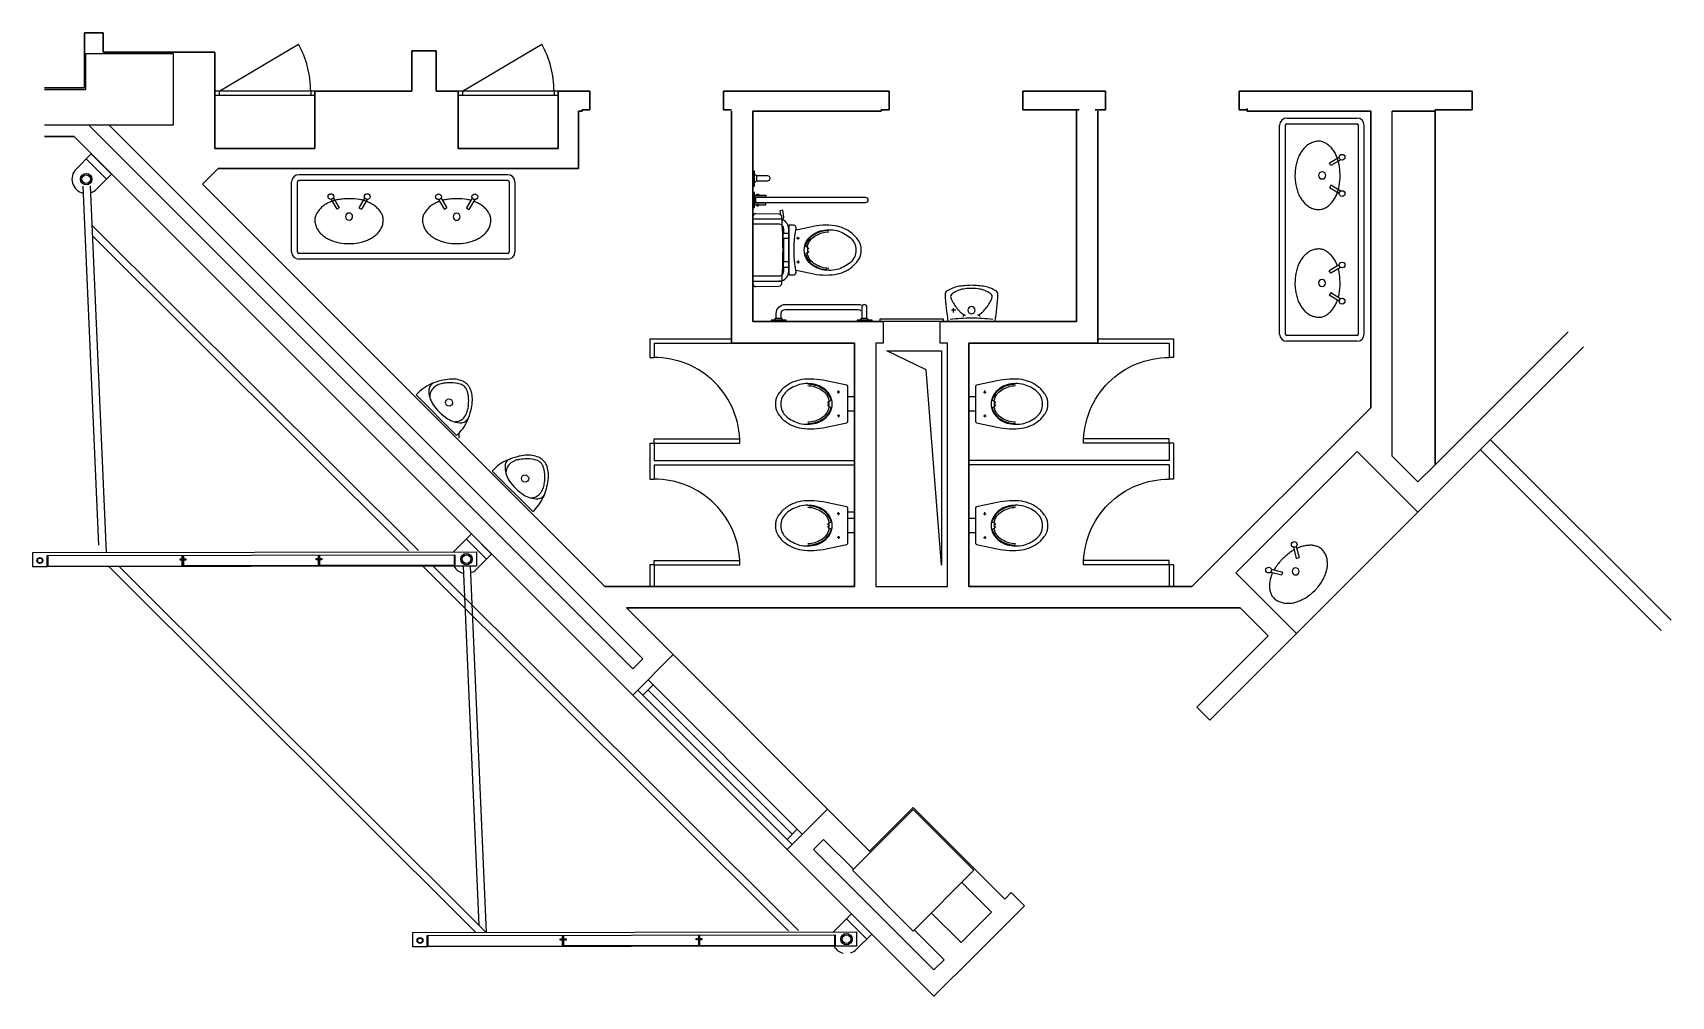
# Model space of a CAD drawing. Header units: feet. Extents: x 2.5 to 35.6, y 3.6 to 38.5.
# Drawn here: x 24.16 to 35.61, y 31.75 to 38.48 of the extents above; entities outside this region: 1.
import ezdxf

# ---------------------------------------------------------------- set-up
doc = ezdxf.new("R2010")
doc.units = ezdxf.units.FT
doc.header["$LTSCALE"] = 50
doc.header["$MEASUREMENT"] = 0
doc.linetypes.add('Default', pattern=[0])
doc.linetypes.add('Hidden', pattern=[0.375, 0.25, -0.125])
for name, color, linetype in [('1-1FIN', 15, 'Continuous'), ('1-2FIN', 7, 'Continuous'), ('1-CAIX', 52, 'Continuous'), ('1-Equipment', 92, 'Default'), ('1-ESTR', 92, 'Continuous'), ('1-FACH', 142, 'Continuous'), ('1-Objects', 7, 'Continuous'), ('1-Pillars', 30, 'Continuous')]:
    doc.layers.add(name, color=color, linetype=linetype)
doc.layers.add('1-Interior Walls', color=7, linetype='Continuous', lineweight=30)
doc.layers.add('1-Partitions', color=7, linetype='Continuous', lineweight=30)

# ---------------------------------------------------------------- blocks, each defined once
blk = doc.blocks.new('BRISE 1')
at = {"layer": '1-FACH'}
for p, q in [((-0.092, 0.1), (-2.651, 2.66)), ((-0.021, 0.1), (-2.58, 2.66)), ((2.092, 0.109), (-0.459, 2.66)), ((2.162, 0.109), (-0.388, 2.66)), ((-0.178, 2.659), (-0.073, 0.152)), ((-0.128, 2.661), (-0.021, 0.1)), ((2.496, 0.191), (2.638, 0.049)), ((-0.433, 0.08), (2.417, 0.08)), ((2.673, 0.084), (2.567, -0.022))]:
    blk.add_line(p, q, dxfattribs=at)
at = {"layer": '1-FACH', "color": 7}
for p, q in [((0.517, 0), (0.517, 0.08)), ((1.467, 0), (1.467, 0.08))]:
    blk.add_line(p, q, dxfattribs=at)
at = {"layer": '1-FACH'}
for points in [[(2.406, 0.1), (2.532, 0.226), (2.673, 0.084)], [(-0.433, 0), (-0.533, 0), (-0.533, 0.1), (2.567, 0.1), (2.567, 0), (2.417, 0)], [(0.512, 0.045), (0.497, 0.045), (0.497, 0.055), (0.512, 0.055)], [(0.522, 0.055), (0.537, 0.055), (0.537, 0.045), (0.522, 0.045)], [(1.462, 0.045), (1.447, 0.045), (1.447, 0.055), (1.462, 0.055)], [(1.472, 0.055), (1.487, 0.055), (1.487, 0.045), (1.472, 0.045)]]:
    blk.add_lwpolyline(points, dxfattribs=at)
at = {"layer": '1-FACH', "color": 7}
for points in [[(2.417, 0.08), (2.417, 0), (-0.433, 0), (-0.433, 0.08)], [(-0.428, 0.08), (-0.428, 0.005), (0.512, 0.005), (0.512, 0.08)], [(1.462, 0.08), (1.462, 0.005), (0.522, 0.005), (0.522, 0.08)], [(2.412, 0.08), (2.412, 0.005), (1.472, 0.005), (1.472, 0.08)]]:
    blk.add_lwpolyline(points, dxfattribs=at)
for centre, radius in [((-0.483, 0.044), 0.0206), ((-0.483, 0.044), 0.0166), ((2.496, 0.049), 0.04), ((2.496, 0.049), 0.03)]:
    blk.add_circle(centre, radius, dxfattribs=at)
at = {"layer": '1-FACH'}
for start, end in [(209.4143, 257.4896), (286.4455, 315)]:
    blk.add_arc((2.496, 0.049), 0.1, start, end, dxfattribs=at)

msp = doc.modelspace()

# ---------------------------------------------------------------- linework, layer by layer
at = {"layer": '1-1FIN', "linetype": 'Hidden'}
for p, q in [((25.464, 38.074), (26.018, 38.404)), ((27.164, 38.074), (27.718, 38.404))]:
    msp.add_line(p, q, dxfattribs=at)
at = {"layer": '1-1FIN'}
for p, q in [((26.134, 38.074), (25.434, 38.074)), ((26.134, 38.044), (25.434, 38.044)), ((25.464, 38.074), (25.464, 38.044)), ((26.104, 38.074), (26.104, 38.044)), ((27.834, 38.074), (27.134, 38.074)), ((27.834, 38.044), (27.134, 38.044)), ((27.164, 38.074), (27.164, 38.044)), ((27.804, 38.074), (27.804, 38.044)), ((33.66, 35.524), (33.66, 37.934)), ((24.555, 37.837), (28.354, 34.038)), ((24.696, 37.837), (28.425, 34.108)), ((33.66, 35.524), (33.84, 35.344)), ((33.84, 35.344), (33.96, 35.464)), ((28.354, 34.038), (28.425, 34.108)), ((29.687, 32.846), (29.617, 32.775)), ((30.458, 31.934), (29.617, 32.775)), ((29.687, 32.846), (29.896, 32.638)), ((30.009, 32.765), (30.016, 32.758)), ((30.861, 32.337), (30.653, 32.546)), ((30.44, 32.334), (30.649, 32.125)), ((30.649, 32.125), (30.861, 32.337)), ((30.32, 32.213), (30.529, 32.005)), ((30.529, 32.005), (30.458, 31.934))]:
    msp.add_line(p, q, dxfattribs=at)
msp.add_lwpolyline([(30.13, 36.259), (30.512, 36.259), (30.512, 34.762), (30.404, 36.128)], close=True, dxfattribs=at)
at = {"layer": '1-1FIN', "linetype": 'Hidden'}
for centre in [(25.427, 38.074), (27.127, 38.074)]:
    msp.add_arc(centre, 0.677, 359.9858, 29.1443, dxfattribs=at)
at = {"layer": '1-2FIN'}
for points in [[(30.553, 36.314), (30.503, 36.314), (30.503, 36.464), (30.103, 36.464), (30.103, 36.314), (30.053, 36.314), (30.053, 34.614), (30.553, 34.614), (30.553, 36.314)], [(30.083, 36.464), (30.083, 36.484), (30.523, 36.484), (30.523, 36.464)]]:
    msp.add_lwpolyline(points, dxfattribs=at)
at = {"layer": '1-CAIX'}
for p, q in [((28.39, 33.889), (29.468, 32.811)), ((28.425, 33.854), (28.496, 33.925)), ((28.461, 33.96), (29.539, 32.882)), ((28.461, 33.889), (29.468, 32.882)), ((29.504, 32.917), (29.433, 32.846))]:
    msp.add_line(p, q, dxfattribs=at)
at = {"layer": '1-Equipment'}
for p, q in [((32.874, 36.377), (32.874, 37.837)), ((32.914, 36.377), (32.914, 37.837)), ((32.924, 37.887), (33.414, 37.887)), ((32.924, 37.847), (33.414, 37.847)), ((33.424, 36.377), (33.424, 37.837)), ((33.464, 36.377), (33.464, 37.837)), ((33.29, 37.612), (33.222, 37.571)), ((33.232, 37.554), (33.222, 37.571)), ((33.301, 37.595), (33.232, 37.554)), ((25.971, 36.951), (25.971, 37.441)), ((26.011, 36.951), (26.011, 37.441)), ((27.481, 37.491), (26.021, 37.491)), ((27.481, 37.451), (26.021, 37.451)), ((27.491, 37.441), (27.491, 36.951)), ((27.531, 37.441), (27.531, 36.951)), ((29.205, 37.497), (29.218, 37.483)), ((29.218, 37.448), (29.205, 37.435)), ((26.263, 37.328), (26.304, 37.259)), ((26.481, 37.328), (26.44, 37.259)), ((27.015, 37.328), (27.056, 37.259)), ((27.233, 37.328), (27.193, 37.259)), ((29.982, 37.331), (29.211, 37.331)), ((29.211, 37.331), (29.211, 37.296)), ((33.232, 37.417), (33.222, 37.4)), ((33.29, 37.36), (33.222, 37.4)), ((33.301, 37.376), (33.232, 37.417)), ((26.246, 37.318), (26.286, 37.249)), ((26.304, 37.259), (26.286, 37.249)), ((26.44, 37.259), (26.458, 37.249)), ((26.498, 37.318), (26.458, 37.249)), ((26.998, 37.317), (27.039, 37.248)), ((27.056, 37.259), (27.039, 37.248)), ((27.193, 37.259), (27.21, 37.248)), ((27.25, 37.317), (27.21, 37.248)), ((29.211, 37.296), (29.982, 37.296)), ((29.409, 36.881), (29.409, 37.046)), ((29.499, 37.047), (29.519, 37.047)), ((29.509, 37.037), (29.509, 37.057)), ((27.481, 36.941), (26.021, 36.941)), ((27.481, 36.901), (26.021, 36.901)), ((29.499, 36.881), (29.519, 36.881)), ((29.509, 36.891), (29.509, 36.871)), ((33.29, 36.86), (33.221, 36.819)), ((33.231, 36.802), (33.221, 36.819)), ((33.3, 36.843), (33.231, 36.802)), ((29.194, 36.746), (29.344, 36.746)), ((33.231, 36.665), (33.221, 36.648)), ((33.29, 36.607), (33.221, 36.648)), ((33.3, 36.624), (33.231, 36.665)), ((30.611, 36.544), (30.581, 36.544)), ((30.596, 36.529), (30.596, 36.559)), ((29.942, 36.475), (29.955, 36.488)), ((29.99, 36.488), (30.003, 36.475)), ((30.576, 36.464), (30.576, 36.464)), ((30.876, 36.464), (30.876, 36.464)), ((28.473, 36.344), (28.473, 36.214)), ((28.473, 36.344), (29.044, 36.344)), ((28.503, 36.314), (28.503, 36.214)), ((28.503, 36.314), (29.044, 36.314)), ((31.604, 36.344), (32.133, 36.344)), ((31.604, 36.314), (32.103, 36.314)), ((32.103, 36.314), (32.103, 36.214)), ((32.133, 36.344), (32.133, 36.214)), ((33.414, 36.367), (32.924, 36.367)), ((33.414, 36.327), (32.924, 36.327)), ((28.473, 36.214), (28.503, 36.214)), ((32.133, 36.214), (32.103, 36.214)), ((29.802, 35.972), (29.782, 35.972)), ((29.792, 35.962), (29.792, 35.982)), ((30.804, 35.972), (30.824, 35.972)), ((30.814, 35.962), (30.814, 35.982)), ((29.802, 35.806), (29.782, 35.806)), ((29.792, 35.816), (29.792, 35.796)), ((30.804, 35.806), (30.824, 35.806)), ((30.814, 35.816), (30.814, 35.796)), ((27.142, 35.65), (27.142, 35.687)), ((28.473, 35.614), (28.473, 35.364)), ((28.473, 35.614), (28.503, 35.614)), ((28.503, 35.614), (28.503, 35.644)), ((28.503, 35.644), (29.103, 35.644)), ((28.503, 35.614), (28.503, 35.494)), ((28.503, 35.614), (29.103, 35.614)), ((29.103, 35.614), (29.103, 35.644)), ((32.103, 35.644), (31.503, 35.644)), ((31.503, 35.614), (31.503, 35.644)), ((32.103, 35.614), (31.503, 35.614)), ((32.103, 35.614), (32.103, 35.644)), ((32.133, 35.614), (32.103, 35.614)), ((32.103, 35.614), (32.103, 35.494)), ((32.133, 35.614), (32.133, 35.364)), ((28.503, 35.494), (29.903, 35.494)), ((32.103, 35.494), (30.703, 35.494)), ((28.503, 35.464), (28.503, 35.364)), ((28.503, 35.464), (29.903, 35.464)), ((28.503, 35.464), (29.903, 35.464)), ((32.103, 35.464), (30.703, 35.464)), ((32.103, 35.464), (32.103, 35.364)), ((28.473, 35.364), (28.503, 35.364)), ((32.133, 35.364), (32.103, 35.364)), ((29.802, 35.122), (29.782, 35.122)), ((29.792, 35.112), (29.792, 35.132)), ((29.857, 35.134), (29.903, 35.134)), ((30.804, 35.122), (30.824, 35.122)), ((30.814, 35.112), (30.814, 35.132)), ((29.802, 34.956), (29.782, 34.956)), ((29.792, 34.966), (29.792, 34.946)), ((30.804, 34.956), (30.824, 34.956)), ((30.814, 34.966), (30.814, 34.946)), ((32.97, 34.888), (32.99, 34.81)), ((32.99, 34.892), (33.01, 34.815)), ((32.99, 34.81), (33.01, 34.815)), ((28.503, 34.764), (28.473, 34.764)), ((28.473, 34.764), (28.473, 34.614)), ((28.503, 34.764), (28.503, 34.794)), ((28.503, 34.794), (29.103, 34.794)), ((28.503, 34.764), (29.103, 34.764)), ((28.503, 34.764), (28.503, 34.614)), ((29.103, 34.764), (29.103, 34.794)), ((32.103, 34.794), (31.503, 34.794)), ((31.503, 34.764), (31.503, 34.794)), ((32.133, 34.764), (31.503, 34.764)), ((32.103, 34.764), (32.103, 34.794)), ((32.103, 34.764), (32.103, 34.614)), ((32.133, 34.764), (32.133, 34.614)), ((32.812, 34.714), (32.889, 34.694)), ((32.816, 34.734), (32.894, 34.714)), ((32.894, 34.714), (32.889, 34.694))]:
    msp.add_line(p, q, dxfattribs=at)
for points in [[(32.987, 37.419, 0.02503), (32.996, 37.384, 0.032621), (33.009, 37.349, 0.040035), (33.025, 37.322, 0.035303), (33.043, 37.298, 0.038321), (33.064, 37.278, 0.054379), (33.089, 37.261, 0.054586), (33.117, 37.251, 0.060889), (33.146, 37.247, 0.075785), (33.173, 37.251, 0.060002), (33.196, 37.261, 0.046948), (33.22, 37.278, 0.043635), (33.241, 37.3, 0.038584), (33.259, 37.327, 0.028735), (33.274, 37.355, 0.031893), (33.283, 37.383, 0.027941), (33.29, 37.412, 0.042673), (33.296, 37.486), (33.295, 37.522, 0.021447), (33.29, 37.56, 0.027941), (33.283, 37.588, 0.031893), (33.274, 37.616, 0.028735), (33.259, 37.645, 0.038584), (33.241, 37.672, 0.043635), (33.22, 37.693, 0.046948), (33.196, 37.711, 0.060002), (33.173, 37.721, 0.075785), (33.146, 37.725, 0.060889), (33.117, 37.721, 0.054586), (33.089, 37.71, 0.054379), (33.064, 37.694, 0.038321), (33.043, 37.674, 0.035303), (33.025, 37.649, 0.040035), (33.009, 37.622, 0.032621), (32.996, 37.588, 0.024635), (32.988, 37.553, 0.053768), (32.981, 37.485), (32.983, 37.452)], [(29.314, 37.466), (29.314, 37.466, 0.414214), (29.297, 37.483), (29.218, 37.483), (29.218, 37.448), (29.297, 37.448, 0.414214)], [(33.146, 37.486, 0.414221), (33.171, 37.461, 0.414221), (33.196, 37.486, 0.414221), (33.171, 37.511, 0.414221)], [(26.438, 37.015, 0.02503), (26.474, 37.024, 0.032621), (26.509, 37.037, 0.040035), (26.536, 37.052, 0.035303), (26.56, 37.071, 0.038321), (26.58, 37.091, 0.054379), (26.596, 37.116, 0.054586), (26.607, 37.144, 0.060889), (26.611, 37.174, 0.075785), (26.607, 37.2, 0.060002), (26.597, 37.223, 0.046948), (26.58, 37.247, 0.043635), (26.558, 37.268, 0.038584), (26.531, 37.286, 0.028735), (26.502, 37.301, 0.031893), (26.475, 37.311, 0.027941), (26.446, 37.317, 0.042673), (26.372, 37.323), (26.335, 37.322, 0.021447), (26.298, 37.317, 0.027941), (26.27, 37.311, 0.031893), (26.242, 37.301, 0.028735), (26.213, 37.286, 0.038584), (26.186, 37.268, 0.043635), (26.165, 37.247, 0.046948), (26.147, 37.223, 0.060002), (26.137, 37.2, 0.075785), (26.133, 37.174, 0.060889), (26.137, 37.144, 0.054586), (26.148, 37.116, 0.054379), (26.164, 37.091, 0.038321), (26.184, 37.071, 0.035303), (26.208, 37.052, 0.040035), (26.236, 37.037, 0.032621), (26.27, 37.024, 0.024635), (26.305, 37.015, 0.053768), (26.373, 37.009), (26.406, 37.01)], [(26.372, 37.173, 0.414221), (26.397, 37.198, 0.414221), (26.372, 37.223, 0.414221), (26.347, 37.198, 0.414221)], [(27.124, 37.172, 0.414221), (27.149, 37.197, 0.414221), (27.124, 37.222, 0.414221), (27.099, 37.197, 0.414221)], [(29.194, 37.198), (29.194, 36.729, 0.421203), (29.215, 36.709), (29.376, 36.713, 0.384529), (29.395, 36.731, 0.020097), (29.404, 36.964, 0.020097), (29.395, 37.196, 0.384529), (29.376, 37.214), (29.215, 37.218, 0.421203)], [(29.444, 37.138), (29.444, 36.79), (29.477, 36.79, 0.472458), (29.496, 36.814, -0.097656), (29.496, 37.114, 0.472458), (29.477, 37.138)], [(29.913, 36.964, -0.221073), (29.873, 36.876, -0.102493), (29.781, 36.828, -0.121565), (29.666, 36.83, -0.187395), (29.569, 36.902, -0.126952), (29.553, 36.964, -0.126952), (29.569, 37.026, -0.187395), (29.666, 37.098, -0.121565), (29.781, 37.1, -0.102493), (29.873, 37.051, -0.221073)], [(33.145, 36.734, 0.414221), (33.17, 36.709, 0.414221), (33.195, 36.734, 0.414221), (33.17, 36.759, 0.414221)], [(30.556, 36.464), (30.886, 36.464, 0.016849), (30.906, 36.654, 0.301008), (30.891, 36.679, 0.09294), (30.816, 36.709, 0.037829), (30.721, 36.718, 0.037829), (30.626, 36.709, 0.09294), (30.551, 36.679, 0.301008), (30.536, 36.654, 0.016849)], [(29.972, 36.584), (29.972, 36.584, 0.414214), (29.955, 36.566), (29.955, 36.488), (29.99, 36.488), (29.99, 36.566, 0.414214)], [(30.746, 36.544, 1), (30.696, 36.544, 1)], [(26.841, 35.952), (27.123, 35.669, 0.056281), (27.166, 35.716, 0.051243), (27.2, 35.775, 0.047086), (27.224, 35.844, 0.038643), (27.233, 35.903, 0.050944), (27.232, 35.949, 0.073316), (27.219, 35.995, 0.092337), (27.198, 36.026, 0.092337), (27.166, 36.048, 0.073316), (27.12, 36.061, 0.050944), (27.075, 36.062, 0.038643), (27.015, 36.052, 0.047086), (26.946, 36.029, 0.051243), (26.888, 35.995, 0.056281)], [(29.857, 36.011, 0.356028), (29.849, 36.021), (29.705, 36.05, 0.088113), (29.533, 36.059, 0.124068), (29.416, 36.007, 0.086475), (29.365, 35.948, 0.130408), (29.351, 35.889, 0.130408), (29.365, 35.829, 0.086475), (29.416, 35.77, 0.124068), (29.533, 35.719, 0.088113), (29.705, 35.727), (29.849, 35.757, 0.356028), (29.857, 35.767)], [(30.749, 35.767, 0.356028), (30.757, 35.757), (30.9, 35.727, 0.088113), (31.073, 35.719, 0.124068), (31.19, 35.77, 0.086475), (31.24, 35.829, 0.130408), (31.255, 35.889, 0.130408), (31.24, 35.948, 0.086475), (31.19, 36.007, 0.124068), (31.073, 36.059, 0.088113), (30.9, 36.05), (30.757, 36.021, 0.356028), (30.749, 36.011)], [(29.388, 35.889, 0.221073), (29.428, 35.801, 0.102493), (29.52, 35.753, 0.121565), (29.635, 35.755, 0.187395), (29.732, 35.827, 0.126952), (29.748, 35.889, 0.126952), (29.732, 35.951, 0.187395), (29.635, 36.023, 0.121565), (29.52, 36.025, 0.102493), (29.428, 35.976, 0.221073)], [(31.218, 35.889, 0.221073), (31.178, 35.976, 0.102493), (31.086, 36.025, 0.121565), (30.971, 36.023, 0.187395), (30.874, 35.951, 0.126952), (30.858, 35.889, 0.126952), (30.874, 35.827, 0.187395), (30.971, 35.755, 0.121565), (31.086, 35.753, 0.102493), (31.178, 35.801, 0.221073)], [(27.088, 35.917, -0.999985), (27.053, 35.881, -0.999985)], [(27.372, 35.42), (27.655, 35.137, 0.056281), (27.698, 35.184, 0.051243), (27.732, 35.243, 0.047086), (27.755, 35.312, 0.038643), (27.765, 35.371, 0.050944), (27.764, 35.417, 0.073316), (27.751, 35.463, 0.092337), (27.729, 35.494, 0.092337), (27.698, 35.516, 0.073316), (27.652, 35.529, 0.050944), (27.606, 35.53, 0.038643), (27.547, 35.52, 0.047086), (27.478, 35.497, 0.051243), (27.419, 35.463, 0.056281)], [(27.62, 35.385, -0.999985), (27.584, 35.35, -0.999985)], [(29.857, 35.161, 0.356028), (29.849, 35.171), (29.705, 35.2, 0.088113), (29.533, 35.209, 0.124068), (29.416, 35.157, 0.086475), (29.365, 35.098, 0.130408), (29.351, 35.039, 0.130408), (29.365, 34.979, 0.086475), (29.416, 34.92, 0.124068), (29.533, 34.869, 0.088113), (29.705, 34.877), (29.849, 34.907, 0.356028), (29.857, 34.917)], [(29.388, 35.039, 0.221073), (29.428, 34.951, 0.102493), (29.52, 34.903, 0.121565), (29.635, 34.905, 0.187395), (29.732, 34.977, 0.126952), (29.748, 35.039, 0.126952), (29.732, 35.101, 0.187395), (29.635, 35.173, 0.121565), (29.52, 35.175, 0.102493), (29.428, 35.126, 0.221073)], [(30.749, 34.917, 0.356028), (30.757, 34.907), (30.9, 34.877, 0.088113), (31.073, 34.869, 0.124068), (31.19, 34.92, 0.086475), (31.24, 34.979, 0.130408), (31.255, 35.039, 0.130408), (31.24, 35.098, 0.086475), (31.19, 35.157, 0.124068), (31.073, 35.209, 0.088113), (30.9, 35.2), (30.757, 35.171, 0.356028), (30.749, 35.161)], [(31.218, 35.039, 0.221073), (31.178, 35.126, 0.102493), (31.086, 35.175, 0.121565), (30.971, 35.173, 0.187395), (30.874, 35.101, 0.126952), (30.858, 35.039, 0.126952), (30.874, 34.977, 0.187395), (30.971, 34.905, 0.121565), (31.086, 34.903, 0.102493), (31.178, 34.951, 0.221073)], [(33.003, 34.701, 0.414221), (33.003, 34.736, 0.414221), (32.968, 34.736, 0.414221), (32.968, 34.701, 0.414221)]]:
    msp.add_lwpolyline(points, format="xyb", close=True, dxfattribs=at)
for points in [[(29.194, 37.411), (29.205, 37.411), (29.205, 37.516), (29.194, 37.516)], [(29.194, 37.261), (29.205, 37.261), (29.205, 37.366), (29.194, 37.366)], [(29.284, 37.335), (29.205, 37.335), (29.205, 37.347), (29.284, 37.347)], [(29.232, 37.347), (29.221, 37.347), (29.221, 37.354), (29.232, 37.354)], [(29.284, 37.292), (29.205, 37.292), (29.205, 37.28), (29.284, 37.28)], [(29.232, 37.28), (29.221, 37.28), (29.221, 37.274), (29.232, 37.274)], [(29.444, 37.046), (29.406, 37.046), (29.406, 37.083), (29.444, 37.083)], [(29.444, 36.881), (29.406, 36.881), (29.406, 36.844), (29.444, 36.844)], [(29.427, 36.464), (29.427, 36.475), (29.322, 36.475), (29.322, 36.464)], [(30.027, 36.464), (30.027, 36.475), (29.922, 36.475), (29.922, 36.464)]]:
    msp.add_lwpolyline(points, close=True, dxfattribs=at)
for points in [[(27.224, 37.312, 0.025128), (27.198, 37.317, 0.042673), (27.124, 37.323), (27.087, 37.322, 0.021447), (27.05, 37.317, 0.025126), (27.025, 37.312, 0.031893)], [(27.005, 37.305, 0.012883), (26.994, 37.301, 0.028735), (26.965, 37.286, 0.038584), (26.938, 37.268, 0.043635), (26.917, 37.247, 0.046948), (26.899, 37.223, 0.060002), (26.889, 37.2, 0.075785), (26.885, 37.174, 0.060889), (26.889, 37.144, 0.054586), (26.9, 37.116, 0.054379), (26.916, 37.091, 0.038321), (26.936, 37.071, 0.035303), (26.961, 37.052, 0.040035), (26.988, 37.037, 0.032621), (27.022, 37.024, 0.024635), (27.057, 37.015, 0.053768), (27.125, 37.009), (27.158, 37.01), (27.19, 37.015, 0.02503)], [(27.19, 37.015, 0.02503), (27.226, 37.024, 0.032621), (27.261, 37.037, 0.040035), (27.288, 37.052, 0.035303), (27.312, 37.071, 0.038321), (27.332, 37.091, 0.054379), (27.349, 37.116, 0.054586), (27.359, 37.144, 0.060889), (27.363, 37.174, 0.075785), (27.359, 37.2, 0.060002), (27.349, 37.223, 0.046948), (27.332, 37.247, 0.043635), (27.31, 37.268, 0.038584), (27.283, 37.286, 0.028735), (27.254, 37.301, 0.012881), (27.243, 37.305, 0.027941)], [(29.397, 37.178, 0.081906), (29.374, 37.181), (29.194, 37.181)], [(29.399, 37.136, 0.203745), (29.374, 37.146), (29.194, 37.146)], [(29.402, 37.176, 0.019656), (29.397, 37.178)], [(29.397, 36.75, 0.32142), (29.444, 36.816), (29.444, 37.111, 0.300027), (29.402, 37.176)], [(29.409, 37.083), (29.409, 37.111, 0.194092), (29.399, 37.136)], [(29.495, 36.823), (29.596, 36.802, 0.088113), (29.768, 36.794, 0.124068), (29.885, 36.845, 0.086475), (29.936, 36.904, 0.130408), (29.95, 36.964, 0.130408), (29.936, 37.023, 0.086475), (29.885, 37.082, 0.124068), (29.768, 37.134, 0.088113), (29.596, 37.125), (29.495, 37.104)], [(29.724, 37.101, 0.136377), (29.623, 37.073, 0.205105), (29.561, 36.992, 0.668461), (29.575, 36.989, -0.213245), (29.629, 37.063, -0.134007), (29.724, 37.092)], [(29.585, 36.969), (29.58, 36.98, 0.801198), (29.576, 36.981, 0.05862), (29.574, 36.964, 0.05862), (29.576, 36.947, 0.801198), (29.58, 36.948), (29.585, 36.959)], [(29.724, 36.836, -0.134007), (29.629, 36.865, -0.213245), (29.575, 36.939, 0.668461), (29.561, 36.936, 0.205105), (29.623, 36.855, 0.136377), (29.724, 36.827)], [(33.278, 36.853, 0.012883), (33.274, 36.864, 0.028735), (33.259, 36.893, 0.038584), (33.241, 36.92, 0.043635), (33.22, 36.941, 0.046948), (33.196, 36.959, 0.060002), (33.173, 36.969, 0.075785), (33.146, 36.972, 0.060889), (33.117, 36.968, 0.054586), (33.089, 36.958, 0.054379), (33.064, 36.941, 0.038321), (33.043, 36.922, 0.035303), (33.025, 36.897, 0.040035), (33.009, 36.87, 0.032621), (32.996, 36.836, 0.024635), (32.988, 36.8, 0.053768), (32.981, 36.733), (32.983, 36.7), (32.987, 36.667, 0.02503)], [(29.399, 36.792, -0.203745), (29.374, 36.781), (29.194, 36.781)], [(29.344, 36.746), (29.384, 36.746), (29.374, 36.746, 0.081902), (29.397, 36.75)], [(29.397, 36.79, 0.216674), (29.409, 36.816), (29.409, 36.844)], [(33.284, 36.634, 0.025128), (33.29, 36.659, 0.042673), (33.296, 36.734), (33.295, 36.77, 0.021447), (33.29, 36.808, 0.025126), (33.284, 36.833, 0.031893)], [(30.781, 36.499, -0.295138), (30.776, 36.514), (30.765, 36.509, 0.056664), (30.79, 36.524, 0.044791), (30.806, 36.539, 0.024787), (30.832, 36.571, 0.020889), (30.846, 36.592, 0.020404), (30.858, 36.614, 0.063351), (30.865, 36.635, 0.133874), (30.865, 36.646, 0.159548), (30.854, 36.66, 0.061401), (30.813, 36.682, 0.043909), (30.787, 36.69, 0.026479), (30.743, 36.696), (30.721, 36.696), (30.698, 36.696, 0.026479), (30.654, 36.69, 0.043909), (30.628, 36.682, 0.061401), (30.587, 36.66, 0.159548), (30.576, 36.646, 0.133874), (30.576, 36.635, 0.063351), (30.583, 36.614, 0.020404), (30.596, 36.592, 0.020889), (30.609, 36.571, 0.024787), (30.635, 36.539, 0.044791), (30.651, 36.524, 0.056664), (30.676, 36.509), (30.666, 36.514, -0.295138), (30.661, 36.499)], [(32.987, 36.667, 0.02503), (32.996, 36.632, 0.032621), (33.009, 36.597, 0.040035), (33.025, 36.57, 0.035303), (33.043, 36.546, 0.038321), (33.064, 36.526, 0.054379), (33.089, 36.509, 0.054586), (33.117, 36.499, 0.060889), (33.146, 36.495, 0.075785), (33.173, 36.498, 0.060002), (33.196, 36.508, 0.046948), (33.22, 36.526, 0.043635), (33.241, 36.547, 0.038584), (33.259, 36.575, 0.028735), (33.274, 36.603, 0.012881), (33.278, 36.614, 0.027941)], [(29.357, 36.488), (29.357, 36.521, -0.414213), (29.42, 36.584), (29.93, 36.584, -0.088469), (29.951, 36.58)], [(29.392, 36.488), (29.392, 36.521, -0.414211), (29.42, 36.549), (29.93, 36.549, -0.185832), (29.948, 36.542)], [(30.871, 36.479, 0.02486), (30.721, 36.489, 0.02486), (30.571, 36.479)], [(29.103, 35.614, 0.414214), (28.503, 36.214)], [(31.503, 35.614, -0.414214), (32.103, 36.214)], [(26.961, 36.035, 0.078162), (26.941, 36.018, 0.158684), (26.93, 35.989, 0.087457), (26.936, 35.935, 0.073385), (26.957, 35.888, 0.051629), (27.003, 35.832), (27.003, 35.832, 0.051629), (27.06, 35.786, 0.073385), (27.106, 35.765, 0.087457), (27.16, 35.758, 0.158684), (27.189, 35.77, 0.078162), (27.206, 35.789)], [(27.106, 35.765, 0.099174), (27.144, 35.772, 0.110283), (27.173, 35.792, 0.092873), (27.195, 35.827, 0.05733), (27.204, 35.86, 0.037877), (27.208, 35.913, 0.072182), (27.199, 35.977, 0.124936), (27.18, 36.009), (27.18, 36.009, 0.124936), (27.148, 36.028, 0.072182), (27.084, 36.037, 0.037877), (27.032, 36.033, 0.05733), (26.998, 36.024, 0.092873), (26.963, 36.001, 0.110283), (26.943, 35.973, 0.099174), (26.936, 35.934)], [(29.577, 36.017, -0.134007), (29.672, 35.988, -0.213245), (29.725, 35.914, 0.668461), (29.74, 35.917, 0.205105), (29.678, 35.998, 0.136377), (29.577, 36.026)], [(31.029, 36.026, 0.136377), (30.928, 35.998, 0.205105), (30.866, 35.917, 0.668461), (30.88, 35.914, -0.213245), (30.934, 35.988, -0.134007), (31.029, 36.017)], [(29.577, 35.752, 0.136377), (29.678, 35.78, 0.205105), (29.74, 35.861, 0.668461), (29.725, 35.864, -0.213245), (29.672, 35.79, -0.134007), (29.577, 35.761)], [(29.716, 35.884), (29.721, 35.873, 0.801198), (29.725, 35.872, 0.05862), (29.727, 35.889, 0.05862), (29.725, 35.906, 0.801198), (29.721, 35.905), (29.716, 35.894)], [(31.029, 35.761, -0.134007), (30.934, 35.79, -0.213245), (30.88, 35.864, 0.668461), (30.866, 35.861, 0.205105), (30.928, 35.78, 0.136377), (31.029, 35.752)], [(30.89, 35.894), (30.885, 35.905, 0.801198), (30.881, 35.906, 0.05862), (30.879, 35.889, 0.05862), (30.881, 35.872, 0.801198), (30.885, 35.873), (30.89, 35.884)], [(27.493, 35.503, 0.078162), (27.473, 35.486, 0.158684), (27.462, 35.457, 0.087457), (27.468, 35.403, 0.073385), (27.489, 35.356, 0.051629), (27.535, 35.3), (27.535, 35.3, 0.051629), (27.591, 35.254, 0.073385), (27.638, 35.233, 0.087457), (27.692, 35.227, 0.158684), (27.721, 35.238, 0.078162), (27.738, 35.258)], [(27.638, 35.233, 0.099174), (27.676, 35.24, 0.110283), (27.705, 35.26, 0.092873), (27.727, 35.295, 0.05733), (27.736, 35.329, 0.037877), (27.74, 35.381, 0.072182), (27.731, 35.445, 0.124936), (27.712, 35.477), (27.712, 35.477, 0.124936), (27.68, 35.496, 0.072182), (27.616, 35.505, 0.037877), (27.564, 35.501, 0.05733), (27.53, 35.492, 0.092873), (27.495, 35.47, 0.110283), (27.475, 35.441, 0.099174), (27.468, 35.403)], [(29.103, 34.764, 0.414214), (28.503, 35.364)], [(31.503, 34.764, -0.414214), (32.103, 35.364)], [(29.577, 35.167, -0.134007), (29.672, 35.138, -0.213245), (29.725, 35.064, 0.668461), (29.74, 35.067, 0.205105), (29.678, 35.148, 0.136377), (29.577, 35.176)], [(31.029, 35.176, 0.136377), (30.928, 35.148, 0.205105), (30.866, 35.067, 0.668461), (30.88, 35.064, -0.213245), (30.934, 35.138, -0.134007), (31.029, 35.167)], [(29.716, 35.034), (29.721, 35.023, 0.801198), (29.725, 35.022, 0.05862), (29.727, 35.039, 0.05862), (29.725, 35.056, 0.801198), (29.721, 35.055), (29.716, 35.044)], [(30.89, 35.044), (30.885, 35.055, 0.801198), (30.881, 35.056, 0.05862), (30.879, 35.039, 0.05862), (30.881, 35.022, 0.801198), (30.885, 35.023), (30.89, 35.034)], [(29.577, 34.902, 0.136377), (29.678, 34.93, 0.205105), (29.74, 35.011, 0.668461), (29.725, 35.014, -0.213245), (29.672, 34.94, -0.134007), (29.577, 34.911)], [(31.029, 34.911, -0.134007), (30.934, 34.94, -0.213245), (30.88, 35.014, 0.668461), (30.866, 35.011, 0.205105), (30.928, 34.93, 0.136377), (31.029, 34.902)], [(32.975, 34.87, 0.025128), (32.953, 34.856, 0.042673), (32.896, 34.808), (32.871, 34.781, 0.021447), (32.848, 34.751, 0.025126), (32.834, 34.729, 0.031893)], [(33.161, 34.636, 0.02503), (33.18, 34.668, 0.032621), (33.195, 34.702, 0.040035), (33.204, 34.731, 0.035303), (33.208, 34.762, 0.038321), (33.207, 34.791, 0.054379), (33.201, 34.82, 0.054586), (33.189, 34.847, 0.060889), (33.171, 34.871, 0.075785), (33.15, 34.887, 0.060002), (33.126, 34.896, 0.046948), (33.097, 34.901, 0.043635), (33.067, 34.9, 0.038584), (33.035, 34.894, 0.028735), (33.004, 34.884, 0.012881), (32.993, 34.879, 0.027941)], [(32.825, 34.711, 0.012883), (32.82, 34.7, 0.028735), (32.81, 34.669, 0.038584), (32.804, 34.637, 0.043635), (32.803, 34.607, 0.046948), (32.808, 34.578, 0.060002), (32.817, 34.554, 0.075785), (32.833, 34.533, 0.060889), (32.857, 34.515, 0.054586), (32.884, 34.503, 0.054379), (32.913, 34.497, 0.038321), (32.942, 34.496, 0.035303), (32.973, 34.5, 0.040035), (33.002, 34.509, 0.032621), (33.036, 34.524, 0.024635), (33.067, 34.542, 0.053768), (33.119, 34.586), (33.142, 34.61), (33.161, 34.636, 0.02503)]]:
    msp.add_lwpolyline(points, format="xyb", dxfattribs=at)
for points in [[(29.397, 37.164), (29.409, 37.194), (29.402, 37.242), (29.382, 37.239), (29.386, 37.211)], [(29.342, 36.475), (29.355, 36.488), (29.39, 36.488), (29.403, 36.475)], [(29.857, 35.94), (29.903, 35.94), (29.903, 35.838), (29.857, 35.838)], [(30.749, 35.838), (30.703, 35.838), (30.703, 35.94), (30.749, 35.94)], [(29.857, 35.09), (29.903, 35.09), (29.903, 34.988), (29.857, 34.988)], [(30.749, 34.988), (30.703, 34.988), (30.703, 35.09), (30.749, 35.09)]]:
    msp.add_lwpolyline(points, dxfattribs=at)
for centre in [(33.31, 37.613), (26.245, 37.338), (26.499, 37.338), (26.997, 37.337), (27.251, 37.337), (33.31, 37.359), (33.31, 36.86), (33.31, 36.607), (32.976, 34.907), (32.797, 34.728)]:
    msp.add_circle(centre, 0.02, dxfattribs=at)
for centre, radius, start, end in [((32.924, 37.837), 0.05, 90, 180), ((32.924, 37.837), 0.01, 90, 180), ((33.414, 37.837), 0.05, 0, 90), ((33.414, 37.837), 0.01, 0, 90), ((26.021, 37.441), 0.05, 90, 180), ((26.021, 37.441), 0.01, 90, 180), ((27.481, 37.441), 0.05, 360, 89.9999), ((27.481, 37.441), 0.01, 360, 89.9999), ((29.982, 37.314), 0.0175, 359.9999, 90), ((29.982, 37.314), 0.0175, 270.0006, 0.0006), ((26.021, 36.951), 0.05, 180, 270), ((26.021, 36.951), 0.01, 180, 270), ((27.481, 36.951), 0.01, 270, 360), ((27.481, 36.951), 0.05, 270, 360), ((32.924, 36.377), 0.05, 180, 270), ((32.924, 36.377), 0.01, 180, 270), ((33.414, 36.377), 0.01, 270, 359.9999), ((33.414, 36.377), 0.05, 270, 359.9999)]:
    msp.add_arc(centre, radius, start, end, dxfattribs=at)
at = {"layer": '1-ESTR'}
for p, q in [((24.534, 38.337), (25.144, 38.337)), ((24.534, 38.087), (24.534, 38.337)), ((25.144, 38.337), (25.144, 37.837)), ((24.245, 38.087), (24.534, 38.087)), ((25.144, 37.837), (24.245, 37.837))]:
    msp.add_line(p, q, dxfattribs=at)
at = {"layer": '1-FACH'}
for p, q in [((24.536, 37.601), (24.678, 37.46)), ((24.713, 37.495), (24.607, 37.389)), ((24.513, 37.41), (24.622, 34.903)), ((24.563, 37.412), (24.674, 34.851)), ((26.857, 34.864), (24.575, 37.139)), ((26.787, 34.863), (24.578, 37.065)), ((27.191, 34.946), (27.333, 34.805)), ((24.262, 34.831), (27.112, 34.835)), ((27.368, 34.84), (27.262, 34.734))]:
    msp.add_line(p, q, dxfattribs=at)
at = {"layer": '1-FACH', "color": 7}
for p, q in [((25.212, 34.752), (25.212, 34.832)), ((26.162, 34.754), (26.162, 34.834))]:
    msp.add_line(p, q, dxfattribs=at)
at = {"layer": '1-FACH'}
for points in [[(24.465, 37.53), (24.571, 37.637), (24.713, 37.495)], [(27.101, 34.855), (27.227, 34.981), (27.368, 34.84)], [(24.262, 34.751), (24.162, 34.751), (24.162, 34.851), (27.262, 34.855), (27.262, 34.755), (27.112, 34.755)], [(25.207, 34.797), (25.192, 34.797), (25.192, 34.807), (25.207, 34.807)], [(25.217, 34.807), (25.232, 34.807), (25.232, 34.797), (25.217, 34.797)], [(26.157, 34.799), (26.142, 34.799), (26.142, 34.809), (26.157, 34.809)], [(26.167, 34.809), (26.182, 34.809), (26.182, 34.799), (26.167, 34.799)]]:
    msp.add_lwpolyline(points, dxfattribs=at)
at = {"layer": '1-FACH', "color": 7}
for points in [[(27.112, 34.835), (27.112, 34.755), (24.262, 34.751), (24.262, 34.831)], [(24.267, 34.831), (24.267, 34.756), (25.207, 34.757), (25.207, 34.832)], [(26.157, 34.834), (26.157, 34.759), (25.217, 34.757), (25.217, 34.832)], [(27.107, 34.835), (27.107, 34.76), (26.167, 34.759), (26.167, 34.834)]]:
    msp.add_lwpolyline(points, dxfattribs=at)
for centre, radius in [((24.536, 37.46), 0.04), ((24.536, 37.46), 0.03), ((24.212, 34.795), 0.0206), ((24.212, 34.795), 0.0166), ((27.192, 34.804), 0.04), ((27.192, 34.804), 0.03)]:
    msp.add_circle(centre, radius, dxfattribs=at)
at = {"layer": '1-FACH'}
for centre, start, end in [((24.536, 37.46), 135.0908, 257.5804), ((24.536, 37.46), 286.5363, 315.0908), ((27.192, 34.804), 209.505, 257.5804), ((27.192, 34.804), 286.5363, 315.0908)]:
    msp.add_arc(centre, 0.1, start, end, dxfattribs=at)
at = {"layer": '1-Interior Walls'}
for p, q in [((31.079, 38.074), (31.657, 38.074)), ((31.079, 37.944), (31.079, 38.074)), ((31.657, 37.944), (31.657, 38.074)), ((32.591, 38.074), (34.218, 38.074)), ((32.591, 38.074), (32.591, 37.944)), ((34.218, 37.944), (34.218, 38.074)), ((31.079, 37.944), (31.454, 37.944)), ((31.454, 36.464), (31.454, 37.944)), ((31.474, 37.944), (31.454, 37.944)), ((31.604, 37.944), (31.584, 37.944)), ((31.657, 37.944), (31.604, 37.944)), ((31.604, 36.464), (31.604, 37.934)), ((31.604, 36.314), (31.604, 37.934)), ((32.591, 37.944), (32.648, 37.944)), ((32.648, 37.944), (32.648, 37.954)), ((32.648, 37.944), (32.648, 37.934)), ((33.96, 37.934), (33.66, 37.934)), ((33.96, 35.464), (33.96, 37.944)), ((34.218, 37.944), (33.96, 37.944)), ((33.96, 35.464), (34.89, 36.394)), ((33.84, 35.132), (34.996, 36.288))]:
    msp.add_line(p, q, dxfattribs=at)
for points in [[(35.61, 34.377), (34.347, 35.639)], [(34.277, 35.569), (35.539, 34.306)]]:
    msp.add_lwpolyline(points, dxfattribs=at)
at = {"layer": '1-Objects'}
msp.add_line((2.571, 3.635), (2.511, 3.576), dxfattribs=at)
at = {"layer": '1-Partitions'}
for p, q in [((24.524, 38.097), (24.524, 38.483)), ((24.654, 38.483), (24.524, 38.483)), ((24.654, 38.483), (24.654, 38.347)), ((26.811, 38.357), (26.811, 38.074)), ((26.811, 38.357), (26.981, 38.357)), ((26.981, 38.357), (26.981, 38.074)), ((24.654, 38.347), (25.434, 38.347)), ((25.434, 38.347), (25.434, 37.674)), ((26.811, 38.182), (26.811, 38.084)), ((24.245, 38.097), (24.524, 38.097)), ((26.811, 38.074), (26.134, 38.074)), ((26.134, 38.074), (26.134, 37.674)), ((27.134, 38.074), (26.981, 38.074)), ((27.134, 38.074), (27.134, 37.674)), ((27.834, 38.074), (27.834, 37.674)), ((28.055, 38.074), (27.834, 38.074)), ((28.055, 38.074), (28.055, 37.944)), ((28.989, 38.074), (30.145, 38.074)), ((28.989, 37.944), (28.989, 38.074)), ((29.118, 38.074), (29.018, 38.074)), ((30.145, 38.074), (30.145, 37.944)), ((28, 37.934), (27.974, 37.934)), ((27.974, 37.934), (27.974, 37.534)), ((28, 37.944), (28, 37.934)), ((28.055, 37.944), (28, 37.944)), ((28.989, 37.944), (29.044, 37.944)), ((29.044, 37.934), (29.044, 36.314)), ((29.194, 37.934), (29.194, 36.464)), ((29.194, 37.934), (30.09, 37.934)), ((30.09, 37.944), (30.09, 37.934)), ((30.145, 37.944), (30.09, 37.944)), ((32.648, 37.934), (33.51, 37.934)), ((33.51, 35.862), (33.51, 37.934)), ((24.451, 37.757), (24.245, 37.757)), ((28.354, 33.854), (24.451, 37.757)), ((26.134, 37.674), (25.434, 37.674)), ((27.834, 37.674), (27.134, 37.674)), ((25.349, 37.425), (25.458, 37.534)), ((27.974, 37.534), (25.458, 37.534)), ((28.16, 34.614), (25.349, 37.425)), ((29.194, 36.464), (30.103, 36.464)), ((30.503, 36.464), (31.454, 36.464)), ((29.044, 36.314), (29.903, 36.314)), ((29.903, 34.614), (29.903, 36.314)), ((30.703, 36.314), (31.604, 36.314)), ((30.703, 34.614), (30.703, 36.314)), ((32.261, 34.614), (33.51, 35.862)), ((32.567, 34.708), (33.416, 35.556)), ((33.416, 35.556), (33.84, 35.132)), ((32.991, 34.284), (33.84, 35.132)), ((32.567, 34.708), (32.991, 34.284)), ((29.903, 34.614), (28.16, 34.614)), ((32.261, 34.614), (30.703, 34.614)), ((32.599, 34.464), (28.31, 34.464)), ((28.637, 34.137), (28.31, 34.464)), ((32.599, 34.464), (32.793, 34.269)), ((32.296, 33.771), (32.793, 34.269)), ((32.387, 33.679), (32.991, 34.284)), ((28.354, 33.854), (28.637, 34.137)), ((28.637, 34.137), (29.716, 33.058)), ((28.354, 33.854), (29.433, 32.775)), ((32.296, 33.771), (32.387, 33.679)), ((29.716, 33.058), (29.433, 32.775)), ((30.009, 32.765), (29.716, 33.058)), ((30.009, 32.765), (30.313, 33.069)), ((30.953, 32.429), (30.313, 33.069)), ((30.458, 31.75), (29.433, 32.775)), ((30.953, 32.429), (30.999, 32.475)), ((30.999, 32.475), (31.091, 32.383)), ((30.741, 32.033), (31.091, 32.383)), ((30.741, 32.033), (30.458, 31.75))]:
    msp.add_line(p, q, dxfattribs=at)
at = {"layer": '1-Pillars'}
msp.add_lwpolyline([(29.889, 32.63), (30.313, 32.206), (30.737, 32.63), (30.313, 33.055)], close=True, dxfattribs=at)

# ---------------------------------------------------------------- block references
at = {"layer": '1-Interior Walls', "rotation": 0.09078857204511556}
msp.add_blockref('BRISE 1', (27.351, 32.096), dxfattribs=at)

doc.saveas('drawing.dxf')
